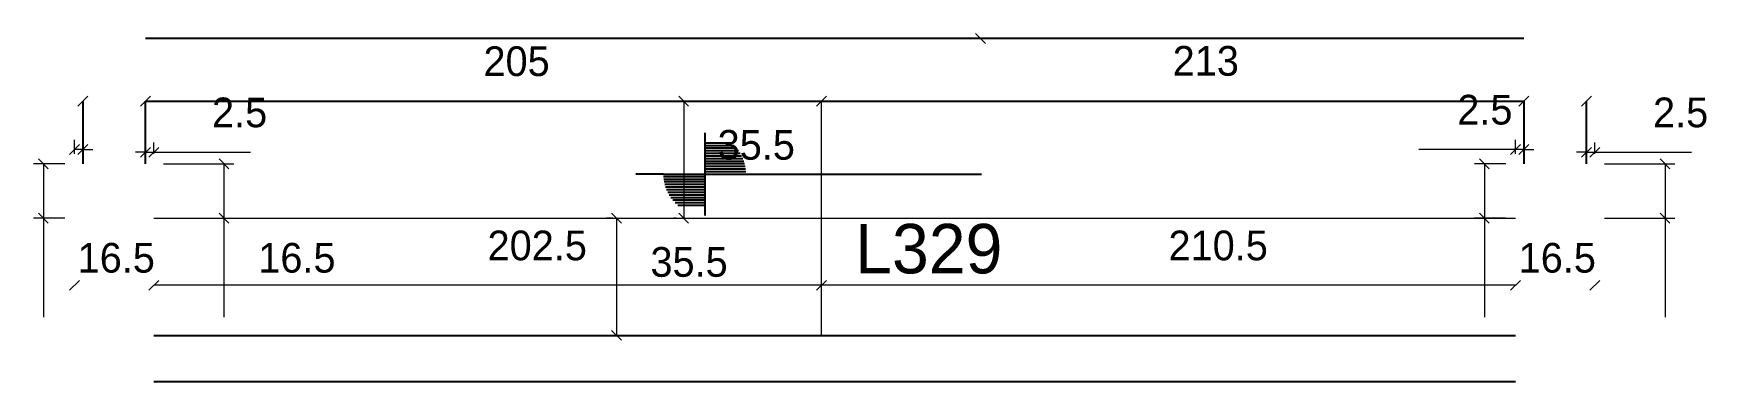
# Model space of a CAD drawing. Extents: x 4007 to 4514, y 1564 to 1669.
import ezdxf

# ---------------------------------------------------------------- set-up
doc = ezdxf.new("R2010")
doc.units = 0
for name, color, linetype in [('3', 3, 'Continuous'), ('4', 4, 'Continuous'), ('Painéis', 200, 'Continuous')]:
    doc.layers.add(name, color=color, linetype=linetype)

msp = doc.modelspace()

# ---------------------------------------------------------------- linework, layer by layer
at = {"layer": '3', "lineweight": 25}
for p, q in [((4210.66, 1639.31), (4210.66, 1614.31)), ((4210.66, 1636.32), (4218.77, 1636.32)), ((4210.66, 1635.53), (4219.62, 1635.53)), ((4210.66, 1634.74), (4220.33, 1634.74)), ((4210.66, 1633.94), (4220.93, 1633.94)), ((4210.66, 1633.15), (4221.43, 1633.15)), ((4210.66, 1632.36), (4221.86, 1632.36)), ((4210.66, 1631.57), (4222.22, 1631.57)), ((4210.66, 1630.77), (4222.52, 1630.77)), ((4210.66, 1629.98), (4222.75, 1629.98)), ((4210.66, 1629.19), (4222.94, 1629.19)), ((4198.16, 1626.81), (4189.74, 1626.81)), ((4198.16, 1626.81), (4223.16, 1626.81)), ((4210.66, 1626.02), (4198.16, 1626.02)), ((4210.66, 1625.22), (4198.26, 1625.22)), ((4210.66, 1624.43), (4198.39, 1624.43)), ((4210.66, 1623.64), (4198.57, 1623.64)), ((4210.66, 1628.39), (4223.06, 1628.39)), ((4210.66, 1627.6), (4223.16, 1627.6)), ((4223.16, 1626.81), (4294.59, 1626.81)), ((4210.66, 1622.85), (4198.81, 1622.85)), ((4210.66, 1622.05), (4199.1, 1622.05)), ((4210.66, 1621.26), (4199.46, 1621.26)), ((4210.66, 1620.47), (4199.89, 1620.47)), ((4210.66, 1619.67), (4200.4, 1619.67)), ((4210.66, 1618.88), (4201, 1618.88)), ((4210.66, 1618.09), (4201.71, 1618.09)), ((4210.66, 1617.3), (4202.56, 1617.3)), ((4043.57, 1577.94), (4456.57, 1577.94)), ((4043.57, 1563.94), (4456.57, 1563.94))]:
    msp.add_line(p, q, dxfattribs=at)
for points in [[(4459.07, 1667.94), (4041.07, 1667.94)], [(4022.07, 1648.94), (4022.07, 1629.94)], [(4041.07, 1629.94), (4041.07, 1648.94)], [(4041.07, 1648.94), (4459.07, 1648.94)], [(4459.07, 1648.94), (4459.07, 1629.94)], [(4478.07, 1629.94), (4478.07, 1648.94)]]:
    msp.add_lwpolyline(points, dxfattribs=at)
at = {"layer": 'Painéis', "lineweight": 18}
for p, q in [((4292.83, 1669.44), (4295.83, 1666.44)), ((4020.57, 1647.44), (4023.57, 1650.44)), ((4042.57, 1650.44), (4039.57, 1647.44)), ((4205.79, 1647.44), (4202.79, 1650.44)), ((4244.57, 1647.44), (4247.57, 1650.44)), ((4247.57, 1650.44), (4244.57, 1647.44)), ((4457.57, 1647.44), (4460.57, 1650.44)), ((4479.57, 1650.44), (4476.57, 1647.44)), ((4246.07, 1648.94), (4041.07, 1648.94)), ((4202.04, 1648.94), (4201.29, 1648.94)), ((4204.29, 1648.94), (4204.29, 1613.44)), ((4459.07, 1648.94), (4246.07, 1648.94)), ((4246.07, 1577.94), (4246.07, 1648.94)), ((4018.07, 1632.74), (4021.07, 1635.74)), ((4019.57, 1632.94), (4019.57, 1637.24)), ((4022.07, 1634.24), (4019.57, 1634.24)), ((4023.57, 1635.74), (4020.57, 1632.74)), ((4022.07, 1632.94), (4022.07, 1637.24)), ((4022.07, 1634.24), (4025.07, 1634.24)), ((4039.57, 1631.92), (4042.57, 1634.92)), ((4041.07, 1632.94), (4041.07, 1636.42)), ((4045.07, 1634.92), (4042.07, 1631.92)), ((4043.57, 1632.94), (4043.57, 1636.42)), ((4456.57, 1634.24), (4427.21, 1634.24)), ((4455.07, 1632.74), (4458.07, 1635.74)), ((4456.57, 1632.94), (4456.57, 1637.24)), ((4459.07, 1634.24), (4456.57, 1634.24)), ((4460.57, 1635.74), (4457.57, 1632.74)), ((4459.07, 1632.94), (4459.07, 1637.24)), ((4459.07, 1634.24), (4462.07, 1634.24)), ((4476.57, 1631.92), (4479.57, 1634.92)), ((4478.07, 1632.94), (4478.07, 1636.42)), ((4482.07, 1634.92), (4479.07, 1631.92)), ((4480.57, 1632.94), (4480.57, 1636.42)), ((4016.57, 1629.94), (4007.1, 1629.94)), ((4011.6, 1628.44), (4008.6, 1631.44)), ((4010.1, 1629.94), (4010.1, 1613.44)), ((4041.07, 1633.42), (4038.07, 1633.42)), ((4041.07, 1633.42), (4043.57, 1633.42)), ((4043.57, 1633.42), (4072.93, 1633.42)), ((4046.57, 1629.94), (4067.88, 1629.94)), ((4066.38, 1628.44), (4063.38, 1631.44)), ((4064.88, 1629.94), (4064.88, 1613.44)), ((4453.57, 1629.94), (4444.1, 1629.94)), ((4448.6, 1628.44), (4445.6, 1631.44)), ((4447.1, 1629.94), (4447.1, 1613.44)), ((4478.07, 1633.42), (4475.07, 1633.42)), ((4478.07, 1633.42), (4480.57, 1633.42)), ((4480.57, 1633.42), (4509.93, 1633.42)), ((4483.57, 1629.94), (4504.88, 1629.94)), ((4503.38, 1628.44), (4500.38, 1631.44)), ((4501.88, 1629.94), (4501.88, 1613.44)), ((4008.6, 1614.94), (4011.6, 1611.94)), ((4063.38, 1614.94), (4066.38, 1611.94)), ((4185.41, 1611.94), (4182.41, 1614.94)), ((4202.79, 1614.94), (4205.79, 1611.94)), ((4445.6, 1614.94), (4448.6, 1611.94)), ((4500.38, 1614.94), (4503.38, 1611.94)), ((4016.57, 1613.44), (4007.1, 1613.44)), ((4010.1, 1613.44), (4010.1, 1583.47)), ((4043.57, 1613.44), (4456.57, 1613.44)), ((4046.57, 1613.44), (4067.88, 1613.44)), ((4064.88, 1613.44), (4064.88, 1583.47)), ((4182.8, 1613.44), (4180.91, 1613.44)), ((4183.91, 1613.44), (4183.91, 1577.94)), ((4202.04, 1613.44), (4201.29, 1613.44)), ((4453.57, 1613.44), (4444.1, 1613.44)), ((4447.1, 1613.44), (4447.1, 1583.47)), ((4483.57, 1613.44), (4504.88, 1613.44)), ((4501.88, 1613.44), (4501.88, 1583.47)), ((4018.07, 1591.6), (4021.07, 1594.6)), ((4045.07, 1594.6), (4042.07, 1591.6)), ((4244.57, 1591.6), (4247.57, 1594.6)), ((4247.57, 1594.6), (4244.57, 1591.6)), ((4455.07, 1591.6), (4458.07, 1594.6)), ((4482.07, 1594.6), (4479.07, 1591.6)), ((4246.07, 1593.1), (4043.57, 1593.1)), ((4456.57, 1593.1), (4246.07, 1593.1)), ((4182.8, 1577.94), (4180.91, 1577.94)), ((4182.41, 1579.44), (4185.41, 1576.44))]:
    msp.add_line(p, q, dxfattribs=at)

# ---------------------------------------------------------------- texts
at = {"layer": '4'}
msp.add_text('L329', height=15, dxfattribs=at).set_placement((4256.31, 1596.72))
at = {"layer": 'Painéis'}
for s, p in [('205', (4143.57, 1656.54)), ('213', (4352.57, 1656.64)), ('2.5', (4061.25, 1641.02)), ('2.5', (4438.89, 1641.84)), ('2.5', (4498.25, 1641.02)), ('35.5', (4214.59, 1631.19)), ('202.5', (4144.82, 1600.69)), ('210.5', (4351.32, 1600.69)), ('16.5', (4020.5, 1596.95)), ('16.5', (4075.28, 1596.95)), ('35.5', (4194.21, 1595.69)), ('16.5', (4457.5, 1596.95))]:
    msp.add_text(s, height=9, dxfattribs=at).set_placement(p)

doc.saveas('drawing.dxf')
